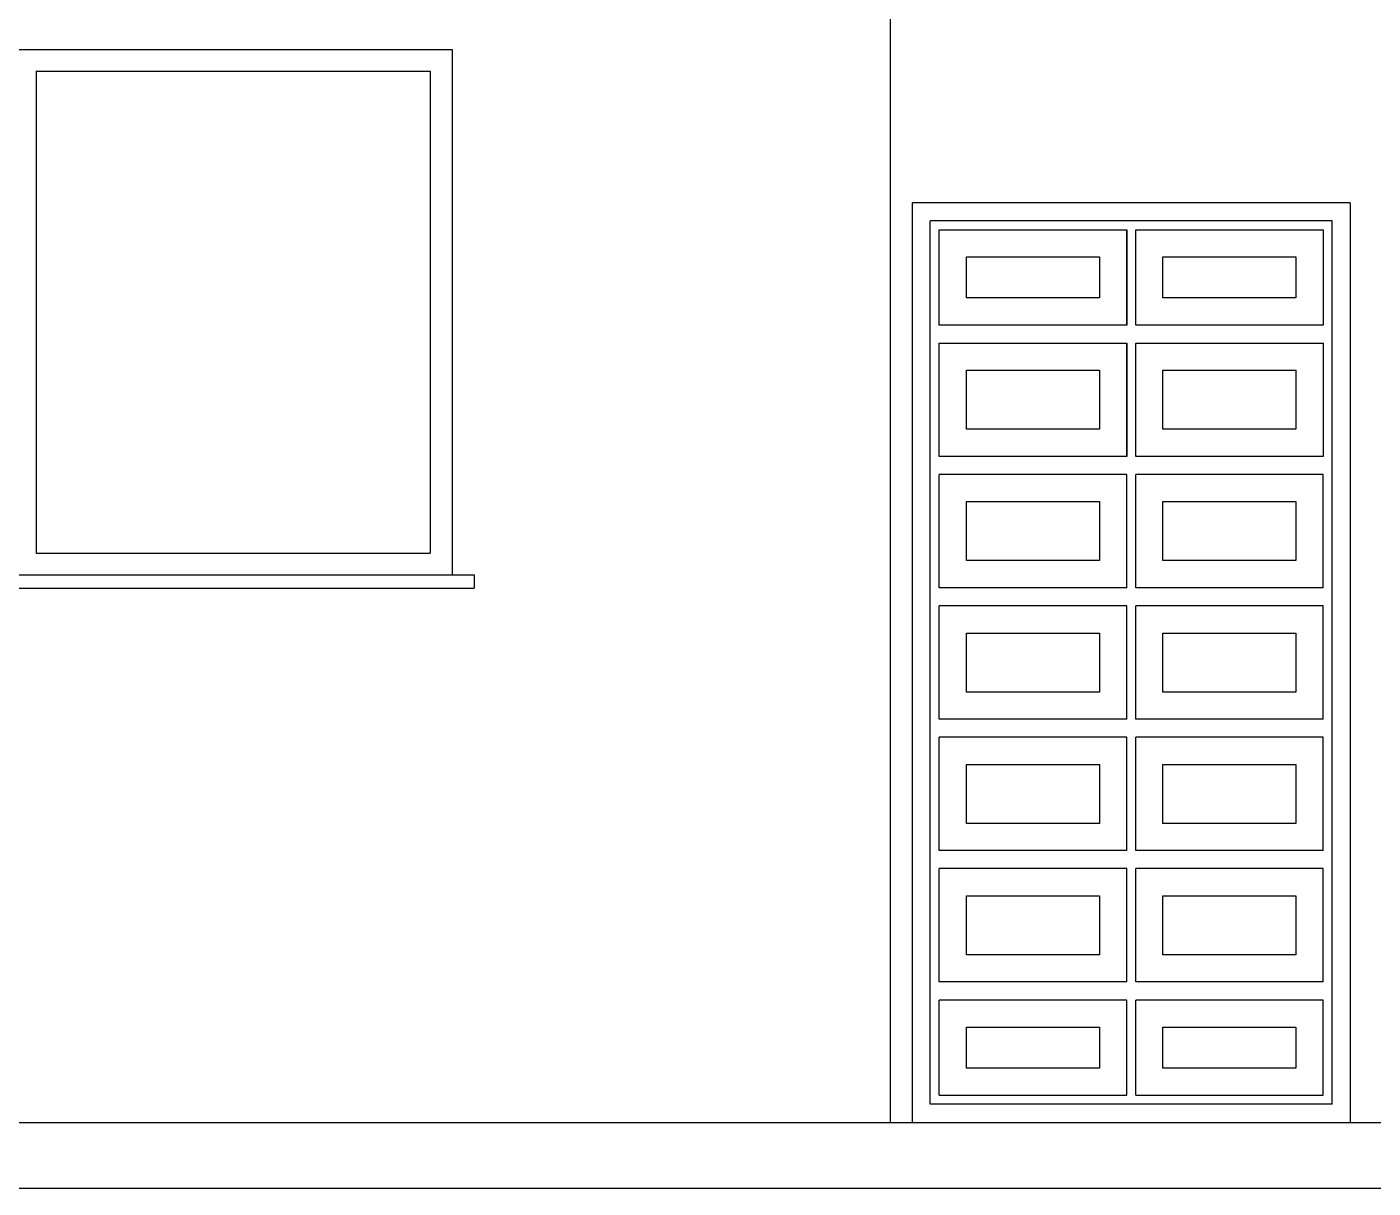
# Model space of a CAD drawing. Header units: millimetres. Extents: x -255 to 41745, y 236 to 29936.
# Drawn here: x 33758 to 36832, y 21881 to 24532 of the extents above; entities that cross this region are included whole.
import ezdxf

# ---------------------------------------------------------------- set-up
doc = ezdxf.new("R2010")
doc.units = ezdxf.units.MM
for name, color, linetype in [('06', 60, 'Continuous'), ('CALIDADES', 7, 'Continuous'), ('CAPA1', 1, 'Continuous'), ('CARPINTERIA', 3, 'Continuous')]:
    doc.layers.add(name, color=color, linetype=linetype)

msp = doc.modelspace()

# ---------------------------------------------------------------- linework, layer by layer
at = {"layer": '06'}
msp.add_line((19266.8, 21880.6), (40441.8, 21880.6), dxfattribs=at)
at = {"layer": 'CALIDADES'}
for p, q in [((35729.3, 24780.6), (35729.3, 22030.6)), ((32679.3, 23280.6), (34779.3, 23280.6)), ((34779.3, 23280.6), (34779.3, 23250.6)), ((32679.3, 23250.6), (34779.3, 23250.6)), ((20229.3, 22030.6), (39479.3, 22030.6))]:
    msp.add_line(p, q, dxfattribs=at)
at = {"layer": 'CALIDADES', "color": 2}
msp.add_line((32729.3, 23280.6), (34729.3, 23280.6), dxfattribs=at)
at = {"layer": 'CAPA1'}
for p, q in [((35820.6, 22071.9), (35820.6, 24089.2)), ((36738, 24089.2), (35820.6, 24089.2)), ((35841.3, 23851.2), (35841.3, 24068.6)), ((35841.3, 24068.6), (36269, 24068.6)), ((36269, 23851.2), (36269, 24068.6)), ((36738, 22071.9), (36738, 24089.2)), ((36269, 23851.2), (35841.3, 23851.2)), ((35841.3, 23809.9), (36269, 23809.9)), ((35841.3, 23551.2), (35841.3, 23809.9)), ((36269, 23551.2), (36269, 23809.9)), ((36269, 23551.2), (35841.3, 23551.2)), ((35841.3, 23251.2), (35841.3, 23509.9)), ((36269, 23509.9), (35841.3, 23509.9)), ((36269, 23251.2), (36269, 23509.9)), ((36289.7, 23251.2), (36289.7, 23509.9)), ((36717.4, 23509.9), (36289.7, 23509.9)), ((36717.4, 23251.2), (36717.4, 23509.9)), ((36269, 23251.2), (35841.3, 23251.2)), ((36717.4, 23251.2), (36289.7, 23251.2)), ((36269, 23209.9), (35841.3, 23209.9)), ((35841.3, 22951.2), (35841.3, 23209.9)), ((36269, 22951.2), (36269, 23209.9)), ((36289.7, 22951.2), (36289.7, 23209.9)), ((36717.4, 23209.9), (36289.7, 23209.9)), ((36717.4, 22951.2), (36717.4, 23209.9)), ((36269, 22951.2), (35841.3, 22951.2)), ((36717.4, 22951.2), (36289.7, 22951.2)), ((36269, 22909.9), (35841.3, 22909.9)), ((35841.3, 22651.2), (35841.3, 22909.9)), ((36269, 22651.2), (36269, 22909.9)), ((36717.4, 22909.9), (36289.7, 22909.9)), ((36289.7, 22651.2), (36289.7, 22909.9)), ((36717.4, 22651.2), (36717.4, 22909.9)), ((36269, 22651.2), (35841.3, 22651.2)), ((36717.4, 22651.2), (36289.7, 22651.2)), ((35841.3, 22351.2), (35841.3, 22609.9)), ((36269, 22609.9), (35841.3, 22609.9)), ((36269, 22351.2), (36269, 22609.9)), ((36289.7, 22351.2), (36289.7, 22609.9)), ((36717.4, 22609.9), (36289.7, 22609.9)), ((36717.4, 22351.2), (36717.4, 22609.9)), ((36269, 22351.2), (35841.3, 22351.2)), ((36717.4, 22351.2), (36289.7, 22351.2)), ((36269, 22309.9), (35841.3, 22309.9)), ((35841.3, 22092.5), (35841.3, 22309.9)), ((36269, 22092.5), (36269, 22309.9)), ((36289.7, 22092.5), (36289.7, 22309.9)), ((36717.4, 22309.9), (36289.7, 22309.9)), ((36717.4, 22092.5), (36717.4, 22309.9)), ((36738, 22071.9), (35820.6, 22071.9)), ((35841.3, 22092.5), (36269, 22092.5)), ((36289.7, 22092.5), (36717.4, 22092.5))]:
    msp.add_line(p, q, dxfattribs=at)
for points in [[(36269, 24068.6), (36269, 23851.2)], [(36269, 23809.9), (36269, 23551.2)]]:
    msp.add_lwpolyline(points, dxfattribs=at)
for points in [[(36717.4, 23851.2), (36289.7, 23851.2), (36289.7, 24068.6), (36717.4, 24068.6)], [(36207, 23913.2), (35903.3, 23913.2), (35903.3, 24006.6), (36207, 24006.6)], [(36655.4, 23913.2), (36351.6, 23913.2), (36351.6, 24006.6), (36655.4, 24006.6)], [(36717.4, 23551.2), (36289.7, 23551.2), (36289.7, 23809.9), (36717.4, 23809.9)], [(36207, 23613.2), (35903.3, 23613.2), (35903.3, 23747.9), (36207, 23747.9)], [(36655.4, 23613.2), (36351.6, 23613.2), (36351.6, 23747.9), (36655.4, 23747.9)], [(36207, 23313.2), (35903.3, 23313.2), (35903.3, 23447.9), (36207, 23447.9)], [(36655.4, 23313.2), (36351.6, 23313.2), (36351.6, 23447.9), (36655.4, 23447.9)], [(36207, 23013.2), (35903.3, 23013.2), (35903.3, 23147.9), (36207, 23147.9)], [(36655.4, 23013.2), (36351.6, 23013.2), (36351.6, 23147.9), (36655.4, 23147.9)], [(36207, 22713.2), (35903.3, 22713.2), (35903.3, 22847.9), (36207, 22847.9)], [(36655.4, 22713.2), (36351.6, 22713.2), (36351.6, 22847.9), (36655.4, 22847.9)], [(36207, 22413.2), (35903.3, 22413.2), (35903.3, 22547.9), (36207, 22547.9)], [(36655.4, 22413.2), (36351.6, 22413.2), (36351.6, 22547.9), (36655.4, 22547.9)], [(36207, 22154.5), (35903.3, 22154.5), (35903.3, 22247.9), (36207, 22247.9)], [(36655.4, 22154.5), (36351.6, 22154.5), (36351.6, 22247.9), (36655.4, 22247.9)]]:
    msp.add_lwpolyline(points, close=True, dxfattribs=at)
at = {"layer": 'CARPINTERIA'}
for p, q in [((32729.3, 24480.6), (34729.3, 24480.6)), ((32729.3, 24480.6), (34729.3, 24480.6)), ((34729.3, 24480.6), (34729.3, 23280.6)), ((34729.3, 24480.6), (34729.3, 23280.6)), ((33779.3, 24430.6), (33779.3, 23330.6)), ((33779.3, 24430.6), (34679.3, 24430.6)), ((34679.3, 24430.6), (34679.3, 23330.6)), ((35779.3, 24130.6), (35779.3, 22030.6)), ((36779.3, 24130.6), (35779.3, 24130.6)), ((36779.3, 24130.6), (36779.3, 22030.6)), ((33779.3, 23330.6), (34679.3, 23330.6))]:
    msp.add_line(p, q, dxfattribs=at)

doc.saveas('drawing.dxf')
